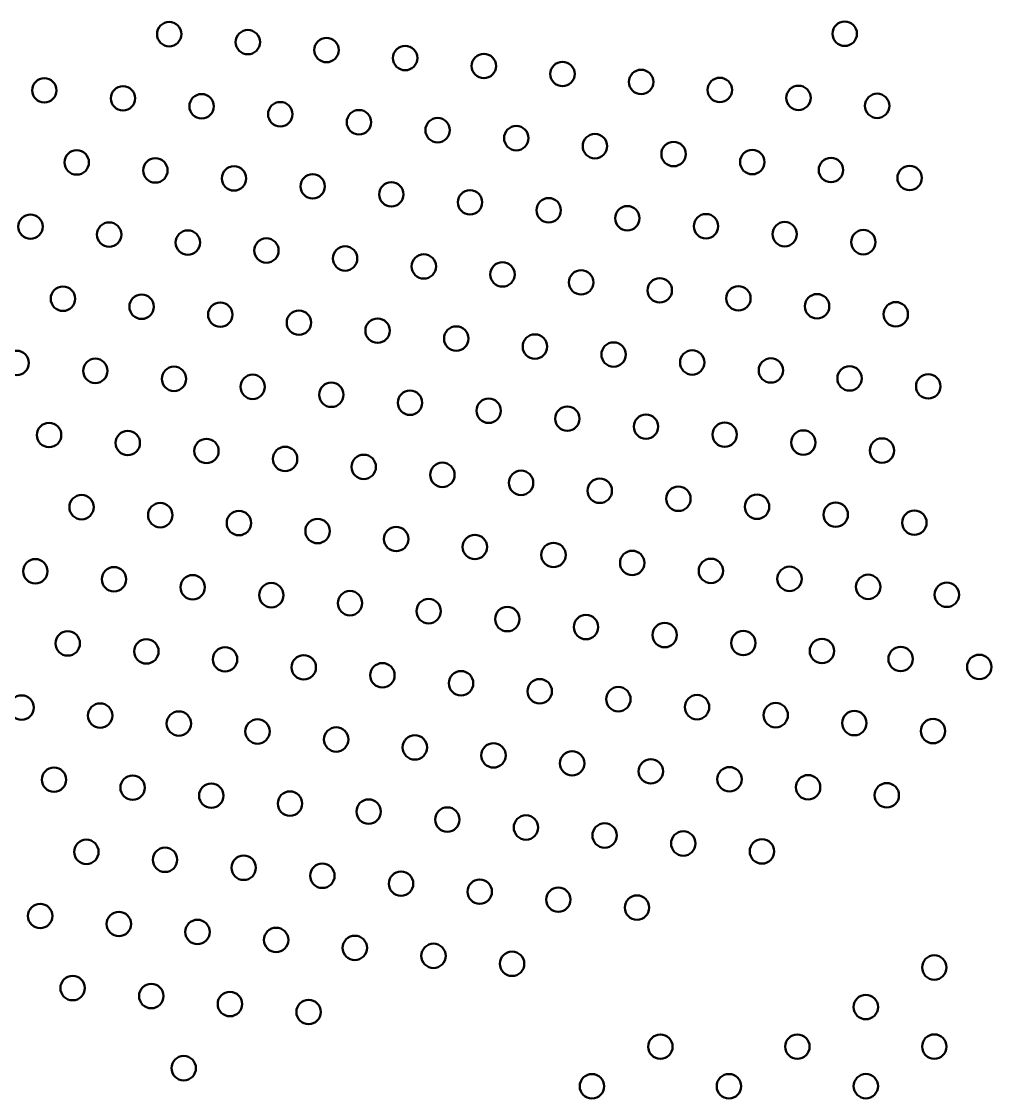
# Model space of a CAD drawing. Header units: inches. Extents: x 17.1 to 30.9, y 2 to 10.
# Drawn here: x 21.676 to 23.608, y 4.853 to 6.998 of the extents above; entities that cross this region are included whole.
import ezdxf

# ---------------------------------------------------------------- set-up
doc = ezdxf.new("R2010")
doc.units = ezdxf.units.IN
doc.header["$MEASUREMENT"] = 0
doc.layers.add('Visible', color=7, linetype='Continuous', lineweight=0)

# ---------------------------------------------------------------- blocks, each defined once
blk = doc.blocks.new('Block_952')
at = {"layer": 'Visible', "color": 7, "lineweight": 50}
blk.add_circle((21.9988, 4.9137), 0.0243, dxfattribs=at)
blk = doc.blocks.new('Block_953')
at = {"layer": 'Visible', "color": 7, "lineweight": 50}
blk.add_circle((22.2475, 5.0256), 0.0243, dxfattribs=at)
blk = doc.blocks.new('Block_954')
at = {"layer": 'Visible', "color": 7, "lineweight": 50}
blk.add_circle((22.0908, 5.0414), 0.0243, dxfattribs=at)
blk = doc.blocks.new('Block_955')
at = {"layer": 'Visible', "color": 7, "lineweight": 50}
blk.add_circle((21.9342, 5.0573), 0.0243, dxfattribs=at)
blk = doc.blocks.new('Block_956')
at = {"layer": 'Visible', "color": 7, "lineweight": 50}
blk.add_circle((21.7775, 5.0732), 0.0243, dxfattribs=at)
blk = doc.blocks.new('Block_964')
at = {"layer": 'Visible', "color": 7, "lineweight": 50}
blk.add_circle((22.6529, 5.1216), 0.0243, dxfattribs=at)
blk = doc.blocks.new('Block_965')
at = {"layer": 'Visible', "color": 7, "lineweight": 50}
blk.add_circle((22.4963, 5.1374), 0.0243, dxfattribs=at)
blk = doc.blocks.new('Block_966')
at = {"layer": 'Visible', "color": 7, "lineweight": 50}
blk.add_circle((22.3396, 5.1533), 0.0243, dxfattribs=at)
blk = doc.blocks.new('Block_967')
at = {"layer": 'Visible', "color": 7, "lineweight": 50}
blk.add_circle((22.1829, 5.1692), 0.0243, dxfattribs=at)
blk = doc.blocks.new('Block_968')
at = {"layer": 'Visible', "color": 7, "lineweight": 50}
blk.add_circle((22.0262, 5.185), 0.0243, dxfattribs=at)
blk = doc.blocks.new('Block_969')
at = {"layer": 'Visible', "color": 7, "lineweight": 50}
blk.add_circle((21.8696, 5.2009), 0.0243, dxfattribs=at)
blk = doc.blocks.new('Block_970')
at = {"layer": 'Visible', "color": 7, "lineweight": 50}
blk.add_circle((21.7129, 5.2168), 0.0243, dxfattribs=at)
blk = doc.blocks.new('Block_978')
at = {"layer": 'Visible', "color": 7, "lineweight": 50}
blk.add_circle((22.9017, 5.2335), 0.0243, dxfattribs=at)
blk = doc.blocks.new('Block_979')
at = {"layer": 'Visible', "color": 7, "lineweight": 50}
blk.add_circle((22.745, 5.2493), 0.0243, dxfattribs=at)
blk = doc.blocks.new('Block_980')
at = {"layer": 'Visible', "color": 7, "lineweight": 50}
blk.add_circle((22.5884, 5.2652), 0.0243, dxfattribs=at)
blk = doc.blocks.new('Block_981')
at = {"layer": 'Visible', "color": 7, "lineweight": 50}
blk.add_circle((22.4317, 5.2811), 0.0243, dxfattribs=at)
blk = doc.blocks.new('Block_982')
at = {"layer": 'Visible', "color": 7, "lineweight": 50}
blk.add_circle((22.275, 5.2969), 0.0243, dxfattribs=at)
blk = doc.blocks.new('Block_983')
at = {"layer": 'Visible', "color": 7, "lineweight": 50}
blk.add_circle((22.1183, 5.3128), 0.0243, dxfattribs=at)
blk = doc.blocks.new('Block_984')
at = {"layer": 'Visible', "color": 7, "lineweight": 50}
blk.add_circle((21.9616, 5.3287), 0.0243, dxfattribs=at)
blk = doc.blocks.new('Block_985')
at = {"layer": 'Visible', "color": 7, "lineweight": 50}
blk.add_circle((21.805, 5.3445), 0.0243, dxfattribs=at)
blk = doc.blocks.new('Block_994')
at = {"layer": 'Visible', "color": 7, "lineweight": 50}
blk.add_circle((23.1505, 5.3454), 0.0243, dxfattribs=at)
blk = doc.blocks.new('Block_995')
at = {"layer": 'Visible', "color": 7, "lineweight": 50}
blk.add_circle((22.9938, 5.3612), 0.0243, dxfattribs=at)
blk = doc.blocks.new('Block_996')
at = {"layer": 'Visible', "color": 7, "lineweight": 50}
blk.add_circle((22.8371, 5.3771), 0.0243, dxfattribs=at)
blk = doc.blocks.new('Block_997')
at = {"layer": 'Visible', "color": 7, "lineweight": 50}
blk.add_circle((22.6804, 5.393), 0.0243, dxfattribs=at)
blk = doc.blocks.new('Block_998')
at = {"layer": 'Visible', "color": 7, "lineweight": 50}
blk.add_circle((22.5238, 5.4088), 0.0243, dxfattribs=at)
blk = doc.blocks.new('Block_999')
at = {"layer": 'Visible', "color": 7, "lineweight": 50}
blk.add_circle((22.3671, 5.4247), 0.0243, dxfattribs=at)
blk = doc.blocks.new('Block_1000')
at = {"layer": 'Visible', "color": 7, "lineweight": 50}
blk.add_circle((22.2104, 5.4406), 0.0243, dxfattribs=at)
blk = doc.blocks.new('Block_1001')
at = {"layer": 'Visible', "color": 7, "lineweight": 50}
blk.add_circle((22.0537, 5.4564), 0.0243, dxfattribs=at)
blk = doc.blocks.new('Block_1002')
at = {"layer": 'Visible', "color": 7, "lineweight": 50}
blk.add_circle((21.897, 5.4723), 0.0243, dxfattribs=at)
blk = doc.blocks.new('Block_1003')
at = {"layer": 'Visible', "color": 7, "lineweight": 50}
blk.add_circle((21.7404, 5.4882), 0.0243, dxfattribs=at)
blk = doc.blocks.new('Block_1012')
at = {"layer": 'Visible', "color": 7, "lineweight": 50}
blk.add_circle((23.3992, 5.4572), 0.0243, dxfattribs=at)
blk = doc.blocks.new('Block_1013')
at = {"layer": 'Visible', "color": 7, "lineweight": 50}
blk.add_circle((23.2425, 5.4731), 0.0243, dxfattribs=at)
blk = doc.blocks.new('Block_1014')
at = {"layer": 'Visible', "color": 7, "lineweight": 50}
blk.add_circle((23.0859, 5.489), 0.0243, dxfattribs=at)
blk = doc.blocks.new('Block_1015')
at = {"layer": 'Visible', "color": 7, "lineweight": 50}
blk.add_circle((22.9292, 5.5048), 0.0243, dxfattribs=at)
blk = doc.blocks.new('Block_1016')
at = {"layer": 'Visible', "color": 7, "lineweight": 50}
blk.add_circle((22.7725, 5.5207), 0.0243, dxfattribs=at)
blk = doc.blocks.new('Block_1017')
at = {"layer": 'Visible', "color": 7, "lineweight": 50}
blk.add_circle((22.6158, 5.5366), 0.0243, dxfattribs=at)
blk = doc.blocks.new('Block_1018')
at = {"layer": 'Visible', "color": 7, "lineweight": 50}
blk.add_circle((22.4592, 5.5524), 0.0243, dxfattribs=at)
blk = doc.blocks.new('Block_1019')
at = {"layer": 'Visible', "color": 7, "lineweight": 50}
blk.add_circle((22.3025, 5.5683), 0.0243, dxfattribs=at)
blk = doc.blocks.new('Block_1020')
at = {"layer": 'Visible', "color": 7, "lineweight": 50}
blk.add_circle((22.1458, 5.5842), 0.0243, dxfattribs=at)
blk = doc.blocks.new('Block_1021')
at = {"layer": 'Visible', "color": 7, "lineweight": 50}
blk.add_circle((21.9891, 5.6), 0.0243, dxfattribs=at)
blk = doc.blocks.new('Block_1022')
at = {"layer": 'Visible', "color": 7, "lineweight": 50}
blk.add_circle((21.8324, 5.6159), 0.0243, dxfattribs=at)
blk = doc.blocks.new('Block_1023')
at = {"layer": 'Visible', "color": 7, "lineweight": 50}
blk.add_circle((21.6758, 5.6318), 0.0243, dxfattribs=at)
blk = doc.blocks.new('Block_1032')
at = {"layer": 'Visible', "color": 7, "lineweight": 50}
blk.add_circle((23.4913, 5.585), 0.0243, dxfattribs=at)
blk = doc.blocks.new('Block_1033')
at = {"layer": 'Visible', "color": 7, "lineweight": 50}
blk.add_circle((23.3346, 5.6009), 0.0243, dxfattribs=at)
blk = doc.blocks.new('Block_1034')
at = {"layer": 'Visible', "color": 7, "lineweight": 50}
blk.add_circle((23.178, 5.6167), 0.0243, dxfattribs=at)
blk = doc.blocks.new('Block_1035')
at = {"layer": 'Visible', "color": 7, "lineweight": 50}
blk.add_circle((23.0213, 5.6326), 0.0243, dxfattribs=at)
blk = doc.blocks.new('Block_1036')
at = {"layer": 'Visible', "color": 7, "lineweight": 50}
blk.add_circle((22.8646, 5.6485), 0.0243, dxfattribs=at)
blk = doc.blocks.new('Block_1037')
at = {"layer": 'Visible', "color": 7, "lineweight": 50}
blk.add_circle((22.7079, 5.6643), 0.0243, dxfattribs=at)
blk = doc.blocks.new('Block_1038')
at = {"layer": 'Visible', "color": 7, "lineweight": 50}
blk.add_circle((22.5512, 5.6802), 0.0243, dxfattribs=at)
blk = doc.blocks.new('Block_1039')
at = {"layer": 'Visible', "color": 7, "lineweight": 50}
blk.add_circle((22.3946, 5.6961), 0.0243, dxfattribs=at)
blk = doc.blocks.new('Block_1040')
at = {"layer": 'Visible', "color": 7, "lineweight": 50}
blk.add_circle((22.2379, 5.7119), 0.0243, dxfattribs=at)
blk = doc.blocks.new('Block_1041')
at = {"layer": 'Visible', "color": 7, "lineweight": 50}
blk.add_circle((22.0812, 5.7278), 0.0243, dxfattribs=at)
blk = doc.blocks.new('Block_1042')
at = {"layer": 'Visible', "color": 7, "lineweight": 50}
blk.add_circle((21.9245, 5.7437), 0.0243, dxfattribs=at)
blk = doc.blocks.new('Block_1043')
at = {"layer": 'Visible', "color": 7, "lineweight": 50}
blk.add_circle((21.7678, 5.7595), 0.0243, dxfattribs=at)
blk = doc.blocks.new('Block_1053')
at = {"layer": 'Visible', "color": 7, "lineweight": 50}
blk.add_circle((23.5834, 5.7127), 0.0243, dxfattribs=at)
blk = doc.blocks.new('Block_1054')
at = {"layer": 'Visible', "color": 7, "lineweight": 50}
blk.add_circle((23.4267, 5.7286), 0.0243, dxfattribs=at)
blk = doc.blocks.new('Block_1055')
at = {"layer": 'Visible', "color": 7, "lineweight": 50}
blk.add_circle((23.27, 5.7445), 0.0243, dxfattribs=at)
blk = doc.blocks.new('Block_1056')
at = {"layer": 'Visible', "color": 7, "lineweight": 50}
blk.add_circle((23.1134, 5.7603), 0.0243, dxfattribs=at)
blk = doc.blocks.new('Block_1057')
at = {"layer": 'Visible', "color": 7, "lineweight": 50}
blk.add_circle((22.9567, 5.7762), 0.0243, dxfattribs=at)
blk = doc.blocks.new('Block_1058')
at = {"layer": 'Visible', "color": 7, "lineweight": 50}
blk.add_circle((22.8, 5.7921), 0.0243, dxfattribs=at)
blk = doc.blocks.new('Block_1059')
at = {"layer": 'Visible', "color": 7, "lineweight": 50}
blk.add_circle((22.6433, 5.808), 0.0243, dxfattribs=at)
blk = doc.blocks.new('Block_1060')
at = {"layer": 'Visible', "color": 7, "lineweight": 50}
blk.add_circle((22.4866, 5.8238), 0.0243, dxfattribs=at)
blk = doc.blocks.new('Block_1061')
at = {"layer": 'Visible', "color": 7, "lineweight": 50}
blk.add_circle((22.33, 5.8397), 0.0243, dxfattribs=at)
blk = doc.blocks.new('Block_1062')
at = {"layer": 'Visible', "color": 7, "lineweight": 50}
blk.add_circle((22.1733, 5.8556), 0.0243, dxfattribs=at)
blk = doc.blocks.new('Block_1063')
at = {"layer": 'Visible', "color": 7, "lineweight": 50}
blk.add_circle((22.0166, 5.8714), 0.0243, dxfattribs=at)
blk = doc.blocks.new('Block_1064')
at = {"layer": 'Visible', "color": 7, "lineweight": 50}
blk.add_circle((21.8599, 5.8873), 0.0243, dxfattribs=at)
blk = doc.blocks.new('Block_1065')
at = {"layer": 'Visible', "color": 7, "lineweight": 50}
blk.add_circle((21.7032, 5.9032), 0.0243, dxfattribs=at)
blk = doc.blocks.new('Block_1075')
at = {"layer": 'Visible', "color": 7, "lineweight": 50}
blk.add_circle((23.5188, 5.8564), 0.0243, dxfattribs=at)
blk = doc.blocks.new('Block_1076')
at = {"layer": 'Visible', "color": 7, "lineweight": 50}
blk.add_circle((23.3621, 5.8722), 0.0243, dxfattribs=at)
blk = doc.blocks.new('Block_1077')
at = {"layer": 'Visible', "color": 7, "lineweight": 50}
blk.add_circle((23.2054, 5.8881), 0.0243, dxfattribs=at)
blk = doc.blocks.new('Block_1078')
at = {"layer": 'Visible', "color": 7, "lineweight": 50}
blk.add_circle((23.0488, 5.904), 0.0243, dxfattribs=at)
blk = doc.blocks.new('Block_1079')
at = {"layer": 'Visible', "color": 7, "lineweight": 50}
blk.add_circle((22.8921, 5.9198), 0.0243, dxfattribs=at)
blk = doc.blocks.new('Block_1080')
at = {"layer": 'Visible', "color": 7, "lineweight": 50}
blk.add_circle((22.7354, 5.9357), 0.0243, dxfattribs=at)
blk = doc.blocks.new('Block_1081')
at = {"layer": 'Visible', "color": 7, "lineweight": 50}
blk.add_circle((22.5787, 5.9516), 0.0243, dxfattribs=at)
blk = doc.blocks.new('Block_1082')
at = {"layer": 'Visible', "color": 7, "lineweight": 50}
blk.add_circle((22.422, 5.9674), 0.0243, dxfattribs=at)
blk = doc.blocks.new('Block_1083')
at = {"layer": 'Visible', "color": 7, "lineweight": 50}
blk.add_circle((22.2654, 5.9833), 0.0243, dxfattribs=at)
blk = doc.blocks.new('Block_1084')
at = {"layer": 'Visible', "color": 7, "lineweight": 50}
blk.add_circle((22.1087, 5.9992), 0.0243, dxfattribs=at)
blk = doc.blocks.new('Block_1085')
at = {"layer": 'Visible', "color": 7, "lineweight": 50}
blk.add_circle((21.952, 6.015), 0.0243, dxfattribs=at)
blk = doc.blocks.new('Block_1086')
at = {"layer": 'Visible', "color": 7, "lineweight": 50}
blk.add_circle((21.7953, 6.0309), 0.0243, dxfattribs=at)
blk = doc.blocks.new('Block_1097')
at = {"layer": 'Visible', "color": 7, "lineweight": 50}
blk.add_circle((23.4542, 6), 0.0243, dxfattribs=at)
blk = doc.blocks.new('Block_1098')
at = {"layer": 'Visible', "color": 7, "lineweight": 50}
blk.add_circle((23.2975, 6.0159), 0.0243, dxfattribs=at)
blk = doc.blocks.new('Block_1099')
at = {"layer": 'Visible', "color": 7, "lineweight": 50}
blk.add_circle((23.1408, 6.0317), 0.0243, dxfattribs=at)
blk = doc.blocks.new('Block_1100')
at = {"layer": 'Visible', "color": 7, "lineweight": 50}
blk.add_circle((22.9842, 6.0476), 0.0243, dxfattribs=at)
blk = doc.blocks.new('Block_1101')
at = {"layer": 'Visible', "color": 7, "lineweight": 50}
blk.add_circle((22.8275, 6.0635), 0.0243, dxfattribs=at)
blk = doc.blocks.new('Block_1102')
at = {"layer": 'Visible', "color": 7, "lineweight": 50}
blk.add_circle((22.6708, 6.0793), 0.0243, dxfattribs=at)
blk = doc.blocks.new('Block_1103')
at = {"layer": 'Visible', "color": 7, "lineweight": 50}
blk.add_circle((22.5141, 6.0952), 0.0243, dxfattribs=at)
blk = doc.blocks.new('Block_1104')
at = {"layer": 'Visible', "color": 7, "lineweight": 50}
blk.add_circle((22.3574, 6.1111), 0.0243, dxfattribs=at)
blk = doc.blocks.new('Block_1105')
at = {"layer": 'Visible', "color": 7, "lineweight": 50}
blk.add_circle((22.2008, 6.1269), 0.0243, dxfattribs=at)
blk = doc.blocks.new('Block_1106')
at = {"layer": 'Visible', "color": 7, "lineweight": 50}
blk.add_circle((22.0441, 6.1428), 0.0243, dxfattribs=at)
blk = doc.blocks.new('Block_1107')
at = {"layer": 'Visible', "color": 7, "lineweight": 50}
blk.add_circle((21.8874, 6.1587), 0.0243, dxfattribs=at)
blk = doc.blocks.new('Block_1108')
at = {"layer": 'Visible', "color": 7, "lineweight": 50}
blk.add_circle((21.7307, 6.1745), 0.0243, dxfattribs=at)
blk = doc.blocks.new('Block_1119')
at = {"layer": 'Visible', "color": 7, "lineweight": 50}
blk.add_circle((23.3896, 6.1436), 0.0243, dxfattribs=at)
blk = doc.blocks.new('Block_1120')
at = {"layer": 'Visible', "color": 7, "lineweight": 50}
blk.add_circle((23.2329, 6.1595), 0.0243, dxfattribs=at)
blk = doc.blocks.new('Block_1121')
at = {"layer": 'Visible', "color": 7, "lineweight": 50}
blk.add_circle((23.0762, 6.1753), 0.0243, dxfattribs=at)
blk = doc.blocks.new('Block_1122')
at = {"layer": 'Visible', "color": 7, "lineweight": 50}
blk.add_circle((22.9196, 6.1912), 0.0243, dxfattribs=at)
blk = doc.blocks.new('Block_1123')
at = {"layer": 'Visible', "color": 7, "lineweight": 50}
blk.add_circle((22.7629, 6.2071), 0.0243, dxfattribs=at)
blk = doc.blocks.new('Block_1124')
at = {"layer": 'Visible', "color": 7, "lineweight": 50}
blk.add_circle((22.6062, 6.2229), 0.0243, dxfattribs=at)
blk = doc.blocks.new('Block_1125')
at = {"layer": 'Visible', "color": 7, "lineweight": 50}
blk.add_circle((22.4495, 6.2388), 0.0243, dxfattribs=at)
blk = doc.blocks.new('Block_1126')
at = {"layer": 'Visible', "color": 7, "lineweight": 50}
blk.add_circle((22.2928, 6.2547), 0.0243, dxfattribs=at)
blk = doc.blocks.new('Block_1127')
at = {"layer": 'Visible', "color": 7, "lineweight": 50}
blk.add_circle((22.1362, 6.2705), 0.0243, dxfattribs=at)
blk = doc.blocks.new('Block_1128')
at = {"layer": 'Visible', "color": 7, "lineweight": 50}
blk.add_circle((21.9795, 6.2864), 0.0243, dxfattribs=at)
blk = doc.blocks.new('Block_1129')
at = {"layer": 'Visible', "color": 7, "lineweight": 50}
blk.add_circle((21.8228, 6.3023), 0.0243, dxfattribs=at)
blk = doc.blocks.new('Block_1130')
at = {"layer": 'Visible', "color": 7, "lineweight": 50}
blk.add_circle((21.6661, 6.3181), 0.0243, dxfattribs=at)
blk = doc.blocks.new('Block_1141')
at = {"layer": 'Visible', "color": 7, "lineweight": 50}
blk.add_circle((23.4817, 6.2714), 0.0243, dxfattribs=at)
blk = doc.blocks.new('Block_1142')
at = {"layer": 'Visible', "color": 7, "lineweight": 50}
blk.add_circle((23.325, 6.2872), 0.0243, dxfattribs=at)
blk = doc.blocks.new('Block_1143')
at = {"layer": 'Visible', "color": 7, "lineweight": 50}
blk.add_circle((23.1683, 6.3031), 0.0243, dxfattribs=at)
blk = doc.blocks.new('Block_1144')
at = {"layer": 'Visible', "color": 7, "lineweight": 50}
blk.add_circle((23.0116, 6.319), 0.0243, dxfattribs=at)
blk = doc.blocks.new('Block_1145')
at = {"layer": 'Visible', "color": 7, "lineweight": 50}
blk.add_circle((22.855, 6.3348), 0.0243, dxfattribs=at)
blk = doc.blocks.new('Block_1146')
at = {"layer": 'Visible', "color": 7, "lineweight": 50}
blk.add_circle((22.6983, 6.3507), 0.0243, dxfattribs=at)
blk = doc.blocks.new('Block_1147')
at = {"layer": 'Visible', "color": 7, "lineweight": 50}
blk.add_circle((22.5416, 6.3666), 0.0243, dxfattribs=at)
blk = doc.blocks.new('Block_1148')
at = {"layer": 'Visible', "color": 7, "lineweight": 50}
blk.add_circle((22.3849, 6.3824), 0.0243, dxfattribs=at)
blk = doc.blocks.new('Block_1149')
at = {"layer": 'Visible', "color": 7, "lineweight": 50}
blk.add_circle((22.2282, 6.3983), 0.0243, dxfattribs=at)
blk = doc.blocks.new('Block_1150')
at = {"layer": 'Visible', "color": 7, "lineweight": 50}
blk.add_circle((22.0716, 6.4142), 0.0243, dxfattribs=at)
blk = doc.blocks.new('Block_1151')
at = {"layer": 'Visible', "color": 7, "lineweight": 50}
blk.add_circle((21.9149, 6.43), 0.0243, dxfattribs=at)
blk = doc.blocks.new('Block_1152')
at = {"layer": 'Visible', "color": 7, "lineweight": 50}
blk.add_circle((21.7582, 6.4459), 0.0243, dxfattribs=at)
blk = doc.blocks.new('Block_1164')
at = {"layer": 'Visible', "color": 7, "lineweight": 50}
blk.add_circle((23.4171, 6.415), 0.0243, dxfattribs=at)
blk = doc.blocks.new('Block_1165')
at = {"layer": 'Visible', "color": 7, "lineweight": 50}
blk.add_circle((23.2604, 6.4309), 0.0243, dxfattribs=at)
blk = doc.blocks.new('Block_1166')
at = {"layer": 'Visible', "color": 7, "lineweight": 50}
blk.add_circle((23.1037, 6.4467), 0.0243, dxfattribs=at)
blk = doc.blocks.new('Block_1167')
at = {"layer": 'Visible', "color": 7, "lineweight": 50}
blk.add_circle((22.947, 6.4626), 0.0243, dxfattribs=at)
blk = doc.blocks.new('Block_1168')
at = {"layer": 'Visible', "color": 7, "lineweight": 50}
blk.add_circle((22.7904, 6.4785), 0.0243, dxfattribs=at)
blk = doc.blocks.new('Block_1169')
at = {"layer": 'Visible', "color": 7, "lineweight": 50}
blk.add_circle((22.6337, 6.4943), 0.0243, dxfattribs=at)
blk = doc.blocks.new('Block_1170')
at = {"layer": 'Visible', "color": 7, "lineweight": 50}
blk.add_circle((22.477, 6.5102), 0.0243, dxfattribs=at)
blk = doc.blocks.new('Block_1171')
at = {"layer": 'Visible', "color": 7, "lineweight": 50}
blk.add_circle((22.3203, 6.5261), 0.0243, dxfattribs=at)
blk = doc.blocks.new('Block_1172')
at = {"layer": 'Visible', "color": 7, "lineweight": 50}
blk.add_circle((22.1636, 6.5419), 0.0243, dxfattribs=at)
blk = doc.blocks.new('Block_1173')
at = {"layer": 'Visible', "color": 7, "lineweight": 50}
blk.add_circle((22.007, 6.5578), 0.0243, dxfattribs=at)
blk = doc.blocks.new('Block_1174')
at = {"layer": 'Visible', "color": 7, "lineweight": 50}
blk.add_circle((21.8503, 6.5737), 0.0243, dxfattribs=at)
blk = doc.blocks.new('Block_1175')
at = {"layer": 'Visible', "color": 7, "lineweight": 50}
blk.add_circle((21.6936, 6.5895), 0.0243, dxfattribs=at)
blk = doc.blocks.new('Block_1187')
at = {"layer": 'Visible', "color": 7, "lineweight": 50}
blk.add_circle((23.3525, 6.5586), 0.0243, dxfattribs=at)
blk = doc.blocks.new('Block_1188')
at = {"layer": 'Visible', "color": 7, "lineweight": 50}
blk.add_circle((23.1958, 6.5745), 0.0243, dxfattribs=at)
blk = doc.blocks.new('Block_1189')
at = {"layer": 'Visible', "color": 7, "lineweight": 50}
blk.add_circle((23.0391, 6.5903), 0.0243, dxfattribs=at)
blk = doc.blocks.new('Block_1190')
at = {"layer": 'Visible', "color": 7, "lineweight": 50}
blk.add_circle((22.8824, 6.6062), 0.0243, dxfattribs=at)
blk = doc.blocks.new('Block_1191')
at = {"layer": 'Visible', "color": 7, "lineweight": 50}
blk.add_circle((22.7258, 6.6221), 0.0243, dxfattribs=at)
blk = doc.blocks.new('Block_1192')
at = {"layer": 'Visible', "color": 7, "lineweight": 50}
blk.add_circle((22.5691, 6.6379), 0.0243, dxfattribs=at)
blk = doc.blocks.new('Block_1193')
at = {"layer": 'Visible', "color": 7, "lineweight": 50}
blk.add_circle((22.4124, 6.6538), 0.0243, dxfattribs=at)
blk = doc.blocks.new('Block_1194')
at = {"layer": 'Visible', "color": 7, "lineweight": 50}
blk.add_circle((22.2557, 6.6697), 0.0243, dxfattribs=at)
blk = doc.blocks.new('Block_1195')
at = {"layer": 'Visible', "color": 7, "lineweight": 50}
blk.add_circle((22.099, 6.6855), 0.0243, dxfattribs=at)
blk = doc.blocks.new('Block_1196')
at = {"layer": 'Visible', "color": 7, "lineweight": 50}
blk.add_circle((21.9424, 6.7014), 0.0243, dxfattribs=at)
blk = doc.blocks.new('Block_1197')
at = {"layer": 'Visible', "color": 7, "lineweight": 50}
blk.add_circle((21.7857, 6.7173), 0.0243, dxfattribs=at)
blk = doc.blocks.new('Block_1210')
at = {"layer": 'Visible', "color": 7, "lineweight": 50}
blk.add_circle((23.4446, 6.6864), 0.0243, dxfattribs=at)
blk = doc.blocks.new('Block_1211')
at = {"layer": 'Visible', "color": 7, "lineweight": 50}
blk.add_circle((23.2879, 6.7022), 0.0243, dxfattribs=at)
blk = doc.blocks.new('Block_1212')
at = {"layer": 'Visible', "color": 7, "lineweight": 50}
blk.add_circle((23.1312, 6.7181), 0.0243, dxfattribs=at)
blk = doc.blocks.new('Block_1213')
at = {"layer": 'Visible', "color": 7, "lineweight": 50}
blk.add_circle((22.9745, 6.734), 0.0243, dxfattribs=at)
blk = doc.blocks.new('Block_1214')
at = {"layer": 'Visible', "color": 7, "lineweight": 50}
blk.add_circle((22.8178, 6.7498), 0.0243, dxfattribs=at)
blk = doc.blocks.new('Block_1215')
at = {"layer": 'Visible', "color": 7, "lineweight": 50}
blk.add_circle((22.6612, 6.7657), 0.0243, dxfattribs=at)
blk = doc.blocks.new('Block_1216')
at = {"layer": 'Visible', "color": 7, "lineweight": 50}
blk.add_circle((22.5045, 6.7816), 0.0243, dxfattribs=at)
blk = doc.blocks.new('Block_1217')
at = {"layer": 'Visible', "color": 7, "lineweight": 50}
blk.add_circle((22.3478, 6.7974), 0.0243, dxfattribs=at)
blk = doc.blocks.new('Block_1218')
at = {"layer": 'Visible', "color": 7, "lineweight": 50}
blk.add_circle((22.1911, 6.8133), 0.0243, dxfattribs=at)
blk = doc.blocks.new('Block_1219')
at = {"layer": 'Visible', "color": 7, "lineweight": 50}
blk.add_circle((22.0344, 6.8292), 0.0243, dxfattribs=at)
blk = doc.blocks.new('Block_1220')
at = {"layer": 'Visible', "color": 7, "lineweight": 50}
blk.add_circle((21.8778, 6.845), 0.0243, dxfattribs=at)
blk = doc.blocks.new('Block_1221')
at = {"layer": 'Visible', "color": 7, "lineweight": 50}
blk.add_circle((21.7211, 6.8609), 0.0243, dxfattribs=at)
blk = doc.blocks.new('Block_1229')
at = {"layer": 'Visible', "color": 7, "lineweight": 50}
blk.add_circle((23.38, 6.83), 0.0243, dxfattribs=at)
blk = doc.blocks.new('Block_1230')
at = {"layer": 'Visible', "color": 7, "lineweight": 50}
blk.add_circle((23.2233, 6.8459), 0.0243, dxfattribs=at)
blk = doc.blocks.new('Block_1231')
at = {"layer": 'Visible', "color": 7, "lineweight": 50}
blk.add_circle((23.0666, 6.8617), 0.0243, dxfattribs=at)
blk = doc.blocks.new('Block_1232')
at = {"layer": 'Visible', "color": 7, "lineweight": 50}
blk.add_circle((22.9099, 6.8776), 0.0243, dxfattribs=at)
blk = doc.blocks.new('Block_1233')
at = {"layer": 'Visible', "color": 7, "lineweight": 50}
blk.add_circle((22.7532, 6.8935), 0.0243, dxfattribs=at)
blk = doc.blocks.new('Block_1234')
at = {"layer": 'Visible', "color": 7, "lineweight": 50}
blk.add_circle((22.5966, 6.9093), 0.0243, dxfattribs=at)
blk = doc.blocks.new('Block_1235')
at = {"layer": 'Visible', "color": 7, "lineweight": 50}
blk.add_circle((22.4399, 6.9252), 0.0243, dxfattribs=at)
blk = doc.blocks.new('Block_1236')
at = {"layer": 'Visible', "color": 7, "lineweight": 50}
blk.add_circle((22.2832, 6.9411), 0.0243, dxfattribs=at)
blk = doc.blocks.new('Block_1237')
at = {"layer": 'Visible', "color": 7, "lineweight": 50}
blk.add_circle((22.1265, 6.9569), 0.0243, dxfattribs=at)
blk = doc.blocks.new('Block_1238')
at = {"layer": 'Visible', "color": 7, "lineweight": 50}
blk.add_circle((21.9699, 6.9728), 0.0243, dxfattribs=at)
blk = doc.blocks.new('Block_1239')
at = {"layer": 'Visible', "color": 7, "lineweight": 50}
blk.add_circle((23.3154, 6.9736), 0.0243, dxfattribs=at)
blk = doc.blocks.new('Block_1276')
at = {"layer": 'Visible', "color": 7, "lineweight": 50}
blk.add_circle((23.4938, 4.9567), 0.0243, dxfattribs=at)
blk = doc.blocks.new('Block_1277')
at = {"layer": 'Visible', "color": 7, "lineweight": 50}
blk.add_circle((23.4938, 5.1142), 0.0243, dxfattribs=at)
blk = doc.blocks.new('Block_1282')
at = {"layer": 'Visible', "color": 7, "lineweight": 50}
blk.add_circle((23.3575, 4.8779), 0.0243, dxfattribs=at)
blk = doc.blocks.new('Block_1283')
at = {"layer": 'Visible', "color": 7, "lineweight": 50}
blk.add_circle((23.3574, 5.0354), 0.0243, dxfattribs=at)
blk = doc.blocks.new('Block_1293')
at = {"layer": 'Visible', "color": 7, "lineweight": 50}
blk.add_circle((23.2211, 4.9566), 0.0243, dxfattribs=at)
blk = doc.blocks.new('Block_1307')
at = {"layer": 'Visible', "color": 7, "lineweight": 50}
blk.add_circle((23.0847, 4.8778), 0.0243, dxfattribs=at)
blk = doc.blocks.new('Block_1326')
at = {"layer": 'Visible', "color": 7, "lineweight": 50}
blk.add_circle((22.9483, 4.9565), 0.0243, dxfattribs=at)
blk = doc.blocks.new('Block_1345')
at = {"layer": 'Visible', "color": 7, "lineweight": 50}
blk.add_circle((22.8119, 4.8777), 0.0243, dxfattribs=at)

msp = doc.modelspace()

# ---------------------------------------------------------------- block references
at = {"layer": 'Visible'}
for name in ['Block_1238', 'Block_1239', 'Block_1237', 'Block_1236', 'Block_1235', 'Block_1234', 'Block_1233', 'Block_1221', 'Block_1232', 'Block_1231', 'Block_1220', 'Block_1230', 'Block_1219', 'Block_1229', 'Block_1218', 'Block_1217', 'Block_1216', 'Block_1215', 'Block_1214', 'Block_1213', 'Block_1197', 'Block_1212', 'Block_1196', 'Block_1211', 'Block_1195', 'Block_1194', 'Block_1210', 'Block_1193', 'Block_1192', 'Block_1191', 'Block_1190', 'Block_1175', 'Block_1189', 'Block_1174', 'Block_1188', 'Block_1173', 'Block_1172', 'Block_1187', 'Block_1171', 'Block_1170', 'Block_1169', 'Block_1168', 'Block_1167', 'Block_1152', 'Block_1166', 'Block_1165', 'Block_1151', 'Block_1150', 'Block_1164', 'Block_1149', 'Block_1148', 'Block_1147', 'Block_1146', 'Block_1145', 'Block_1130', 'Block_1129', 'Block_1144', 'Block_1143', 'Block_1128', 'Block_1142', 'Block_1127', 'Block_1141', 'Block_1126', 'Block_1125', 'Block_1124', 'Block_1123', 'Block_1108', 'Block_1122', 'Block_1121', 'Block_1107', 'Block_1120', 'Block_1106', 'Block_1119', 'Block_1105', 'Block_1104', 'Block_1103', 'Block_1102', 'Block_1101', 'Block_1100', 'Block_1086', 'Block_1099', 'Block_1085', 'Block_1098', 'Block_1084', 'Block_1083', 'Block_1097', 'Block_1082', 'Block_1081', 'Block_1080', 'Block_1079', 'Block_1065', 'Block_1078', 'Block_1064', 'Block_1077', 'Block_1063', 'Block_1062', 'Block_1076', 'Block_1075', 'Block_1061', 'Block_1060', 'Block_1059', 'Block_1058', 'Block_1057', 'Block_1043', 'Block_1056', 'Block_1055', 'Block_1042', 'Block_1041', 'Block_1054', 'Block_1040', 'Block_1053', 'Block_1039', 'Block_1038', 'Block_1037', 'Block_1036', 'Block_1023', 'Block_1022', 'Block_1035', 'Block_1034', 'Block_1021', 'Block_1033', 'Block_1020', 'Block_1032', 'Block_1019', 'Block_1018', 'Block_1017', 'Block_1016', 'Block_1003', 'Block_1015', 'Block_1014', 'Block_1002', 'Block_1013', 'Block_1001', 'Block_1012', 'Block_1000', 'Block_999', 'Block_998', 'Block_997', 'Block_996', 'Block_995', 'Block_985', 'Block_994', 'Block_984', 'Block_983', 'Block_982', 'Block_981', 'Block_980', 'Block_979', 'Block_978', 'Block_970', 'Block_969', 'Block_968', 'Block_967', 'Block_966', 'Block_965', 'Block_964', 'Block_1277', 'Block_956', 'Block_955', 'Block_954', 'Block_953', 'Block_1283', 'Block_1326', 'Block_1293', 'Block_1276', 'Block_952', 'Block_1345', 'Block_1307', 'Block_1282']:
    msp.add_blockref(name, (0, 0), dxfattribs=at)

doc.saveas('drawing.dxf')
